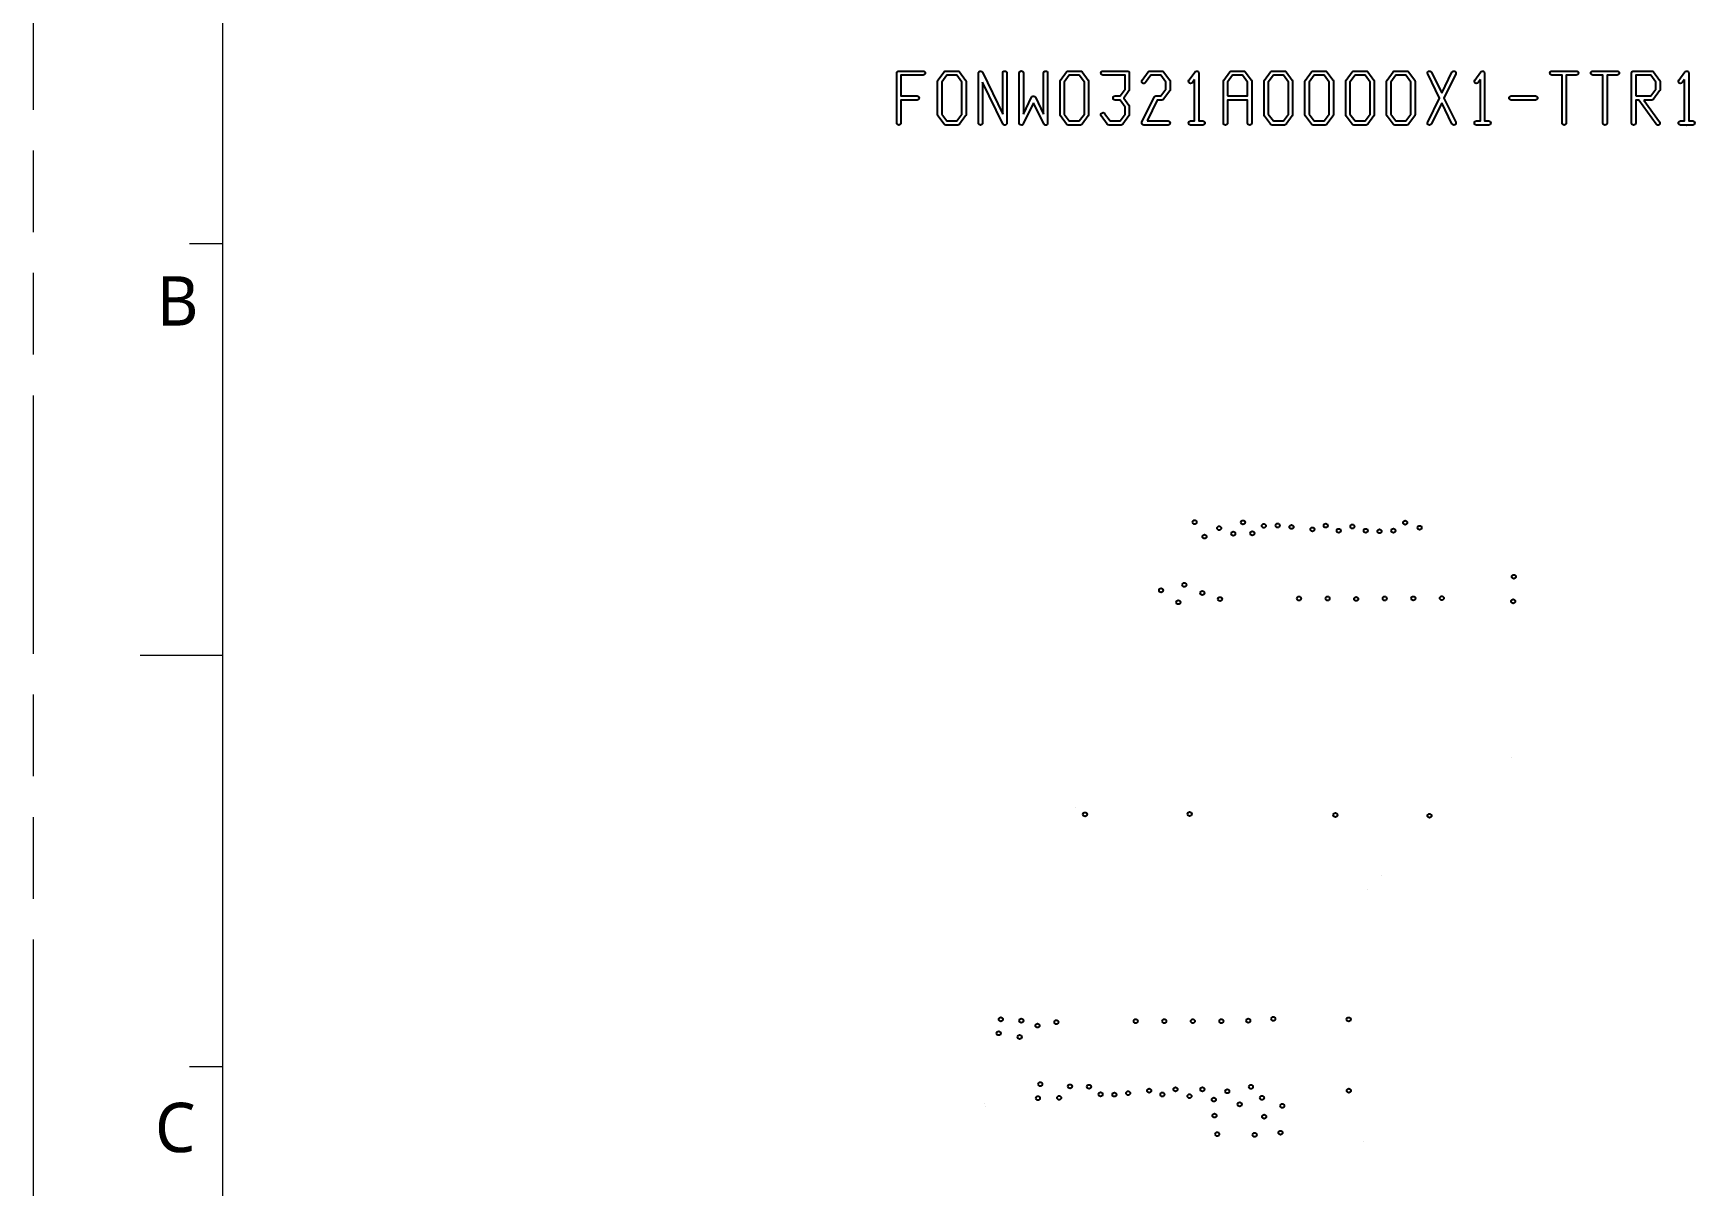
# Model space of a CAD drawing. Extents: x 0 to 248, y 0 to 175.
# Drawn here: x 0 to 61.1, y 86.3 to 128.7 of the extents above; entities that cross this region are included whole.
import ezdxf

# ---------------------------------------------------------------- set-up
doc = ezdxf.new("R2010")
doc.units = 0
doc.linetypes.add('PHANTOM', pattern=[29.5, 9.5, -1.5, 3, -1.5, 3, -1.5, 9.5])
doc.layers.get('0').update_dxf_attribs({"lineweight": 5})
doc.layers.add('0PAPERF', color=2, linetype='PHANTOM', lineweight=5, plot=False)
for name, color, linetype in [('gbr-dxf', 7, 'Continuous'), ('gbr-outline-dxf', 2, 'Continuous'), ('鵬鼎', 5, 'Continuous')]:
    doc.layers.add(name, color=color, linetype=linetype)
doc.styles.get("Standard").update_dxf_attribs({"font": 'txt.shx'})

msp = doc.modelspace()

# ---------------------------------------------------------------- linework, layer by layer
for p, q in [((6.956, 166.32), (6.956, 4.838)), ((6.956, 120.96), (5.746, 120.96)), ((6.956, 105.84), (3.932, 105.84)), ((6.956, 90.72), (5.746, 90.72))]:
    msp.add_line(p, q)
at = {"layer": '0PAPERF'}
msp.add_line((0, 175.396), (0, 0), dxfattribs=at)
at = {"layer": 'gbr-dxf', "linetype": 'Continuous'}
for points in [[(31.729, 125.407), (31.729, 126.322, -0.013454), (31.729, 126.326), (31.729, 127.239, -0.208517), (31.751, 127.296, -0.208501), (31.808, 127.318), (32.698, 127.318, -1), (32.698, 127.166), (31.882, 127.166), (31.882, 126.4), (32.475, 126.4, -1), (32.475, 126.248), (31.882, 126.248), (31.882, 125.407, -1)], [(33.229, 125.714), (33.229, 126.933, -0.170323), (33.244, 126.981), (33.467, 127.287, -0.041105), (33.475, 127.296, -0.196911), (33.528, 127.318), (33.973, 127.318, -0.246448), (34.036, 127.287), (34.258, 126.983, -0.166669), (34.274, 126.936), (34.274, 125.712, -0.16419), (34.258, 125.666), (34.037, 125.362, -0.039972), (34.029, 125.353, -0.207833), (33.973, 125.33), (33.528, 125.33, -0.247601), (33.466, 125.363), (33.244, 125.668, -0.165513)], [(37.729, 125.714), (37.729, 126.936, -0.161897), (37.744, 126.982), (37.966, 127.285, -0.043659), (37.974, 127.296, -0.211421), (38.032, 127.318), (38.473, 127.318, -0.246448), (38.536, 127.287), (38.758, 126.983, -0.166669), (38.774, 126.936), (38.774, 125.714, -0.165513), (38.759, 125.668), (38.536, 125.362, -0.03991), (38.528, 125.352, -0.198431), (38.475, 125.33), (38.028, 125.33, -0.247601), (37.965, 125.363), (37.744, 125.668, -0.165513)], [(39.244, 125.668, -1), (39.367, 125.757), (39.567, 125.483), (39.936, 125.483), (40.122, 125.737), (40.122, 125.993), (39.936, 126.248), (39.752, 126.248, -1), (39.752, 126.4), (39.936, 126.4), (40.122, 126.655), (40.122, 127.166), (39.305, 127.166, -1), (39.305, 127.318), (40.196, 127.318, -0.421762), (40.274, 127.242), (40.274, 126.63, -0.16419), (40.258, 126.584), (40.069, 126.324), (40.258, 126.065, -0.166669), (40.274, 126.018), (40.274, 125.712, -0.16419), (40.258, 125.666), (40.037, 125.362, -0.039972), (40.029, 125.353, -0.207833), (39.973, 125.33), (39.528, 125.33, -0.247601), (39.466, 125.363)], [(45.229, 125.712), (45.229, 126.936, -0.161897), (45.244, 126.982), (45.467, 127.287, -0.041105), (45.475, 127.296, -0.196911), (45.528, 127.318), (45.973, 127.318, -0.246448), (46.036, 127.287), (46.259, 126.981, -0.170321), (46.274, 126.933), (46.274, 125.714, -0.165513), (46.259, 125.668), (46.037, 125.362, -0.039972), (46.029, 125.353, -0.207833), (45.973, 125.33), (45.528, 125.33, -0.247601), (45.466, 125.364), (45.246, 125.664, -0.172346)], [(46.729, 125.712), (46.729, 126.936, -0.161897), (46.744, 126.982), (46.967, 127.287, -0.041105), (46.975, 127.296, -0.196911), (47.028, 127.318), (47.473, 127.318, -0.246448), (47.536, 127.287), (47.759, 126.981, -0.170321), (47.774, 126.933), (47.774, 125.714, -0.165513), (47.759, 125.668), (47.537, 125.362, -0.039972), (47.529, 125.353, -0.207833), (47.473, 125.33), (47.028, 125.33, -0.247601), (46.966, 125.364), (46.746, 125.664, -0.172346)], [(48.229, 125.712), (48.229, 126.936, -0.161897), (48.244, 126.982), (48.467, 127.287, -0.041105), (48.475, 127.296, -0.196911), (48.528, 127.318), (48.973, 127.318, -0.246448), (49.036, 127.287), (49.259, 126.981, -0.170321), (49.274, 126.933), (49.274, 125.714, -0.165513), (49.259, 125.668), (49.037, 125.362, -0.039972), (49.029, 125.353, -0.207833), (48.973, 125.33), (48.528, 125.33, -0.247601), (48.466, 125.364), (48.246, 125.664, -0.172346)], [(49.729, 125.712), (49.729, 126.936, -0.161897), (49.744, 126.982), (49.967, 127.287, -0.041105), (49.975, 127.296, -0.196911), (50.028, 127.318), (50.473, 127.318, -0.246448), (50.536, 127.287), (50.759, 126.981, -0.170321), (50.774, 126.933), (50.774, 125.714, -0.165513), (50.759, 125.668), (50.537, 125.362, -0.039972), (50.529, 125.353, -0.207833), (50.473, 125.33), (50.028, 125.33, -0.247601), (49.966, 125.364), (49.746, 125.664, -0.172346)], [(55.805, 127.166, -1), (55.805, 127.318), (56.25, 127.318, -0.013454), (56.254, 127.318), (56.698, 127.318, -1), (56.698, 127.166), (56.328, 127.166), (56.328, 125.407, -1), (56.175, 125.407), (56.175, 127.166)], [(57.305, 127.166, -1), (57.305, 127.318), (57.75, 127.318, -0.013454), (57.753, 127.318), (58.198, 127.318, -1), (58.198, 127.166), (57.828, 127.166), (57.828, 125.407, -1), (57.675, 125.407), (57.675, 127.166)], [(54.305, 126.248, -1), (54.305, 126.4), (55.198, 126.4, -1), (55.198, 126.248)], [(42.597, 110.737, -0.414241), (42.672, 110.812, -0.414241), (42.747, 110.737, -0.414241), (42.672, 110.662, -0.414241)], [(43.502, 110.515, -0.414241), (43.577, 110.59, -0.414241), (43.652, 110.515, -0.414241), (43.577, 110.44, -0.414241)], [(44.376, 110.727, -0.414241), (44.451, 110.802, -0.414241), (44.526, 110.727, -0.414241), (44.451, 110.652, -0.414241)], [(45.143, 110.602, -0.414241), (45.218, 110.677, -0.414241), (45.293, 110.602, -0.414241), (45.218, 110.527, -0.414241)], [(45.651, 110.611, -0.414241), (45.726, 110.686, -0.414241), (45.801, 110.611, -0.414241), (45.726, 110.536, -0.414241)], [(46.157, 110.56, -0.414241), (46.232, 110.635, -0.414241), (46.307, 110.56, -0.414241), (46.232, 110.485, -0.414241)], [(46.928, 110.469, -0.414241), (47.003, 110.544, -0.414241), (47.078, 110.469, -0.414241), (47.003, 110.394, -0.414241)], [(47.416, 110.609, -0.414241), (47.491, 110.684, -0.414241), (47.566, 110.609, -0.414241), (47.491, 110.534, -0.414241)], [(48.396, 110.576, -0.414241), (48.471, 110.651, -0.414241), (48.546, 110.576, -0.414241), (48.471, 110.501, -0.414241)], [(50.334, 110.718, -0.414241), (50.409, 110.793, -0.414241), (50.484, 110.718, -0.414241), (50.409, 110.643, -0.414241)], [(50.865, 110.529, -0.414241), (50.94, 110.604, -0.414241), (51.015, 110.529, -0.414241), (50.94, 110.454, -0.414241)], [(42.961, 110.205, -0.414241), (43.036, 110.28, -0.414241), (43.111, 110.205, -0.414241), (43.036, 110.13, -0.414241)], [(44.019, 110.312, -0.414241), (44.094, 110.387, -0.414241), (44.169, 110.312, -0.414241), (44.094, 110.237, -0.414241)], [(44.718, 110.325, -0.414241), (44.793, 110.4, -0.414241), (44.868, 110.325, -0.414241), (44.793, 110.25, -0.414241)], [(47.895, 110.419, -0.414241), (47.97, 110.494, -0.414241), (48.045, 110.419, -0.414241), (47.97, 110.344, -0.414241)], [(48.885, 110.419, -0.414241), (48.96, 110.494, -0.414241), (49.035, 110.419, -0.414241), (48.96, 110.344, -0.414241)], [(49.393, 110.402, -0.414241), (49.468, 110.477, -0.414241), (49.543, 110.402, -0.414241), (49.468, 110.327, -0.414241)], [(49.901, 110.423, -0.414241), (49.976, 110.498, -0.414241), (50.051, 110.423, -0.414241), (49.976, 110.348, -0.414241)], [(54.328, 108.729, -0.414241), (54.403, 108.804, -0.414241), (54.478, 108.729, -0.414241), (54.403, 108.654, -0.414241)], [(41.365, 108.23, -0.414241), (41.44, 108.305, -0.414241), (41.515, 108.23, -0.414241), (41.44, 108.155, -0.414241)], [(42.221, 108.433, -0.414241), (42.296, 108.508, -0.414241), (42.371, 108.433, -0.414241), (42.296, 108.358, -0.414241)], [(42.882, 108.132, -0.414241), (42.957, 108.207, -0.414241), (43.032, 108.132, -0.414241), (42.957, 108.057, -0.414241)], [(41.999, 107.792, -0.414241), (42.074, 107.867, -0.414241), (42.149, 107.792, -0.414241), (42.074, 107.717, -0.414241)], [(43.532, 107.909, -0.414241), (43.607, 107.984, -0.414241), (43.682, 107.909, -0.414241), (43.607, 107.834, -0.414241)], [(46.434, 107.929, -0.414241), (46.509, 108.004, -0.414241), (46.584, 107.929, -0.414241), (46.509, 107.854, -0.414241)], [(47.484, 107.929, -0.414241), (47.559, 108.004, -0.414241), (47.634, 107.929, -0.414241), (47.559, 107.854, -0.414241)], [(48.535, 107.915, -0.414241), (48.61, 107.99, -0.414241), (48.685, 107.915, -0.414241), (48.61, 107.84, -0.414241)], [(49.584, 107.928, -0.414241), (49.659, 108.003, -0.414241), (49.734, 107.928, -0.414241), (49.659, 107.853, -0.414241)], [(50.634, 107.933, -0.414241), (50.709, 108.008, -0.414241), (50.784, 107.933, -0.414241), (50.709, 107.858, -0.414241)], [(51.684, 107.943, -0.414241), (51.759, 108.018, -0.414241), (51.834, 107.943, -0.414241), (51.759, 107.868, -0.414241)], [(54.303, 107.825, -0.414241), (54.378, 107.9, -0.414241), (54.453, 107.825, -0.414241), (54.378, 107.75, -0.414241)], [(38.571, 99.994, -0.414241), (38.646, 100.069, -0.414241), (38.721, 99.994, -0.414241), (38.646, 99.919, -0.414241)], [(42.416, 100.008, -0.414241), (42.491, 100.083, -0.414241), (42.566, 100.008, -0.414241), (42.491, 99.933, -0.414241)], [(47.77, 99.972, -0.414241), (47.845, 100.047, -0.414241), (47.92, 99.972, -0.414241), (47.845, 99.897, -0.414241)], [(51.23, 99.943, -0.414241), (51.305, 100.018, -0.414241), (51.38, 99.943, -0.414241), (51.305, 99.868, -0.414241)], [(35.477, 92.461, -0.414241), (35.552, 92.536, -0.414241), (35.627, 92.461, -0.414241), (35.552, 92.386, -0.414241)], [(36.231, 92.412, -0.414241), (36.306, 92.487, -0.414241), (36.381, 92.412, -0.414241), (36.306, 92.337, -0.414241)], [(36.825, 92.23, -0.414241), (36.9, 92.305, -0.414241), (36.975, 92.23, -0.414241), (36.9, 92.155, -0.414241)], [(37.519, 92.358, -0.414241), (37.594, 92.433, -0.414241), (37.669, 92.358, -0.414241), (37.594, 92.283, -0.414241)], [(40.435, 92.392, -0.414241), (40.51, 92.467, -0.414241), (40.585, 92.392, -0.414241), (40.51, 92.317, -0.414241)], [(41.484, 92.392, -0.414241), (41.559, 92.467, -0.414241), (41.634, 92.392, -0.414241), (41.559, 92.317, -0.414241)], [(42.534, 92.392, -0.414241), (42.609, 92.467, -0.414241), (42.684, 92.392, -0.414241), (42.609, 92.317, -0.414241)], [(43.584, 92.392, -0.414241), (43.659, 92.467, -0.414241), (43.734, 92.392, -0.414241), (43.659, 92.317, -0.414241)], [(44.57, 92.411, -0.414241), (44.645, 92.486, -0.414241), (44.72, 92.411, -0.414241), (44.645, 92.336, -0.414241)], [(45.489, 92.481, -0.414241), (45.564, 92.556, -0.414241), (45.639, 92.481, -0.414241), (45.564, 92.406, -0.414241)], [(48.26, 92.457, -0.414241), (48.335, 92.532, -0.414241), (48.41, 92.457, -0.414241), (48.335, 92.382, -0.414241)], [(35.4, 91.95, -0.414241), (35.475, 92.025, -0.414241), (35.55, 91.95, -0.414241), (35.475, 91.875, -0.414241)], [(36.169, 91.813, -0.414241), (36.244, 91.888, -0.414241), (36.319, 91.813, -0.414241), (36.244, 91.738, -0.414241)], [(36.928, 90.078, -0.414241), (37.003, 90.153, -0.414241), (37.078, 90.078, -0.414241), (37.003, 90.003, -0.414241)], [(38.02, 89.995, -0.414241), (38.095, 90.07, -0.414241), (38.17, 89.995, -0.414241), (38.095, 89.92, -0.414241)], [(38.718, 89.983, -0.414241), (38.793, 90.058, -0.414241), (38.868, 89.983, -0.414241), (38.793, 89.908, -0.414241)], [(39.144, 89.705, -0.414241), (39.219, 89.78, -0.414241), (39.294, 89.705, -0.414241), (39.219, 89.63, -0.414241)], [(39.652, 89.696, -0.414241), (39.727, 89.771, -0.414241), (39.802, 89.696, -0.414241), (39.727, 89.621, -0.414241)], [(40.158, 89.747, -0.414241), (40.233, 89.822, -0.414241), (40.308, 89.747, -0.414241), (40.233, 89.672, -0.414241)], [(40.928, 89.839, -0.414241), (41.003, 89.914, -0.414241), (41.078, 89.839, -0.414241), (41.003, 89.764, -0.414241)], [(41.416, 89.698, -0.414241), (41.491, 89.773, -0.414241), (41.566, 89.698, -0.414241), (41.491, 89.623, -0.414241)], [(41.895, 89.889, -0.414241), (41.97, 89.964, -0.414241), (42.045, 89.889, -0.414241), (41.97, 89.814, -0.414241)], [(42.885, 89.889, -0.414241), (42.96, 89.964, -0.414241), (43.035, 89.889, -0.414241), (42.96, 89.814, -0.414241)], [(43.798, 89.817, -0.414241), (43.873, 89.892, -0.414241), (43.948, 89.817, -0.414241), (43.873, 89.742, -0.414241)], [(44.668, 89.981, -0.414241), (44.743, 90.056, -0.414241), (44.818, 89.981, -0.414241), (44.743, 89.906, -0.414241)], [(48.264, 89.84, -0.414241), (48.339, 89.915, -0.414241), (48.414, 89.84, -0.414241), (48.339, 89.765, -0.414241)], [(36.842, 89.564, -0.414241), (36.917, 89.639, -0.414241), (36.992, 89.564, -0.414241), (36.917, 89.489, -0.414241)], [(37.62, 89.574, -0.414241), (37.695, 89.649, -0.414241), (37.77, 89.574, -0.414241), (37.695, 89.499, -0.414241)], [(42.409, 89.636, -0.414241), (42.484, 89.711, -0.414241), (42.559, 89.636, -0.414241), (42.484, 89.561, -0.414241)], [(43.303, 89.51, -0.414241), (43.378, 89.585, -0.414241), (43.453, 89.51, -0.414241), (43.378, 89.435, -0.414241)], [(44.254, 89.338, -0.414241), (44.329, 89.413, -0.414241), (44.404, 89.338, -0.414241), (44.329, 89.263, -0.414241)], [(45.075, 89.576, -0.414241), (45.15, 89.651, -0.414241), (45.225, 89.576, -0.414241), (45.15, 89.501, -0.414241)], [(45.819, 89.283, -0.414241), (45.894, 89.358, -0.414241), (45.969, 89.283, -0.414241), (45.894, 89.208, -0.414241)], [(43.33, 88.922, -0.414241), (43.405, 88.997, -0.414241), (43.48, 88.922, -0.414241), (43.405, 88.847, -0.414241)], [(45.155, 88.883, -0.414241), (45.23, 88.958, -0.414241), (45.305, 88.883, -0.414241), (45.23, 88.808, -0.414241)], [(43.429, 88.239, -0.414241), (43.504, 88.314, -0.414241), (43.579, 88.239, -0.414241), (43.504, 88.164, -0.414241)], [(44.806, 88.215, -0.414241), (44.881, 88.29, -0.414241), (44.956, 88.215, -0.414241), (44.881, 88.14, -0.414241)], [(45.756, 88.292, -0.414241), (45.831, 88.367, -0.414241), (45.906, 88.292, -0.414241), (45.831, 88.217, -0.414241)]]:
    msp.add_lwpolyline(points, format="xyb", close=True, dxfattribs=at)
for points in [[(33.382, 125.737), (33.567, 125.483), (33.936, 125.483), (34.122, 125.737), (34.122, 126.911), (33.936, 127.166), (33.567, 127.166), (33.382, 126.911)], [(37.882, 125.737), (38.067, 125.483), (38.436, 125.483), (38.622, 125.737), (38.622, 126.911), (38.436, 127.166), (38.067, 127.166), (37.882, 126.911)], [(43.882, 126.4), (44.622, 126.4), (44.622, 126.911), (44.436, 127.166), (44.067, 127.166), (43.882, 126.911)], [(45.381, 125.737), (45.567, 125.483), (45.936, 125.483), (46.122, 125.737), (46.122, 126.911), (45.936, 127.166), (45.567, 127.166), (45.381, 126.911)], [(46.881, 125.737), (47.067, 125.483), (47.436, 125.483), (47.622, 125.737), (47.622, 126.911), (47.436, 127.166), (47.067, 127.166), (46.881, 126.911)], [(48.381, 125.737), (48.567, 125.483), (48.936, 125.483), (49.122, 125.737), (49.122, 126.911), (48.936, 127.166), (48.567, 127.166), (48.381, 126.911)], [(49.881, 125.737), (50.067, 125.483), (50.436, 125.483), (50.622, 125.737), (50.622, 126.911), (50.436, 127.166), (50.067, 127.166), (49.881, 126.911)], [(58.882, 126.4), (59.436, 126.4), (59.622, 126.655), (59.622, 126.911), (59.436, 127.166), (58.882, 127.166)]]:
    msp.add_lwpolyline(points, close=True, dxfattribs=at)
for points in [[(34.729, 125.407), (34.729, 127.238, -0.210152), (34.751, 127.296, -0.532669), (34.875, 127.272), (35.622, 125.737)], [(35.622, 125.737), (35.622, 127.242, -1), (35.774, 127.242), (35.774, 125.407, -0.200605), (35.751, 125.352, -0.513571), (35.629, 125.373), (34.882, 126.911)], [(36.229, 125.407), (36.229, 127.242, -1), (36.382, 127.242), (36.382, 125.737)], [(37.122, 125.737), (37.122, 127.242, -1), (37.274, 127.242), (37.274, 125.407, -0.200605), (37.251, 125.352, -0.513571), (37.129, 125.373), (36.752, 126.15)], [(40.737, 125.44), (41.182, 126.356, -0.089512), (41.198, 126.378, -0.204058), (41.253, 126.4), (41.436, 126.4), (41.622, 126.655), (41.622, 126.911), (41.436, 127.166), (41.067, 127.166), (40.867, 126.891, -1), (40.744, 126.981), (40.966, 127.285, -0.043659), (40.974, 127.296, -0.211421), (41.032, 127.318), (41.473, 127.318, -0.246448), (41.536, 127.287), (41.758, 126.983, -0.166669), (41.774, 126.936), (41.774, 126.632, -0.165513), (41.759, 126.585), (41.536, 126.279, -0.03991), (41.528, 126.27, -0.198431), (41.475, 126.248), (41.299, 126.248), (40.927, 125.483)], [(42.75, 125.33), (42.528, 125.33, -1), (42.528, 125.483), (42.675, 125.483), (42.675, 127.008)], [(42.675, 127.008), (42.59, 126.891, -1), (42.467, 126.981)], [(42.467, 126.981), (42.689, 127.285, -0.043659), (42.698, 127.296, -0.68565), (42.828, 127.239), (42.828, 125.483), (42.975, 125.483, -1), (42.975, 125.33), (42.753, 125.33)], [(43.729, 125.407), (43.729, 126.936, -0.161897), (43.744, 126.982), (43.966, 127.285, -0.043659), (43.974, 127.296, -0.211421), (44.032, 127.318), (44.473, 127.318, -0.246448), (44.536, 127.287), (44.758, 126.983, -0.166669), (44.774, 126.936), (44.774, 126.326)], [(51.237, 127.209, -1), (51.374, 127.275), (51.752, 126.498)], [(51.752, 126.15), (51.374, 125.373, -1), (51.237, 125.44), (51.667, 126.324), (51.237, 127.209)], [(51.752, 126.498), (52.129, 127.275, -1), (52.266, 127.209), (51.836, 126.324), (52.266, 125.44, -1), (52.129, 125.373), (51.752, 126.15)], [(52.967, 126.981), (53.19, 127.287, -0.041105), (53.198, 127.296, -0.665353), (53.328, 127.242), (53.328, 125.483), (53.475, 125.483, -1), (53.475, 125.33), (53.028, 125.33, -1), (53.028, 125.483), (53.175, 125.483), (53.175, 127.008)], [(53.175, 127.008), (53.09, 126.891, -1), (52.967, 126.981)], [(58.729, 125.407), (58.729, 127.242, -0.199026), (58.751, 127.296, -0.199012), (58.805, 127.318), (59.475, 127.318, -0.253505), (59.539, 127.284), (59.758, 126.983, -0.166669), (59.774, 126.936), (59.774, 126.632, -0.165513), (59.759, 126.585), (59.537, 126.28, -0.039972), (59.529, 126.271, -0.207833), (59.473, 126.248), (59.178, 126.248)], [(60.75, 125.33), (60.528, 125.33, -1), (60.528, 125.483), (60.675, 125.483), (60.675, 127.008)], [(60.675, 127.008), (60.59, 126.891, -1), (60.467, 126.981)], [(60.467, 126.981), (60.69, 127.287, -0.041105), (60.698, 127.296, -0.665353), (60.828, 127.242), (60.828, 125.483), (60.975, 125.483, -1), (60.975, 125.33), (60.754, 125.33)], [(34.882, 126.911), (34.882, 125.407, -1), (34.729, 125.407)], [(36.382, 125.737), (36.682, 126.355, -0.091261), (36.698, 126.378, -0.531997), (36.822, 126.354), (37.122, 125.737)], [(36.752, 126.15), (36.374, 125.373, -0.082021), (36.36, 125.353, -0.670473), (36.229, 125.407)], [(44.774, 126.322), (44.774, 125.407, -1), (44.622, 125.407), (44.622, 126.248), (43.882, 126.248), (43.882, 125.407, -1), (43.729, 125.407)], [(59.178, 126.248), (59.759, 125.451, -1), (59.636, 125.362), (58.99, 126.248), (58.882, 126.248), (58.882, 125.407, -1), (58.729, 125.407)], [(40.927, 125.483), (41.698, 125.483, -1), (41.698, 125.33), (40.807, 125.33, -0.562296), (40.737, 125.44)]]:
    msp.add_lwpolyline(points, format="xyb", dxfattribs=at)
at = {"layer": 'gbr-dxf'}
for centre, start, end in [((44.698, 126.324), 358.53173, 1.46827), ((42.751, 125.406), 268.53173, 271.46827), ((60.752, 125.407), 268.53173, 271.46827)]:
    msp.add_arc(centre, 0.0762, start, end, dxfattribs=at)
at = {"layer": 'gbr-outline-dxf', "linetype": 'Continuous', "const_width": 0.000025}
msp.add_lwpolyline([(34.909, 89.559), (34.909, 96.941, -0.211094), (35.073, 97.31), (40.746, 102.477, 0.211095), (40.909, 102.846), (40.909, 110.75, -0.414217), (41.409, 111.25), (54.409, 111.25, -0.414217), (54.909, 110.75), (54.909, 102.846, -0.211094), (54.746, 102.477), (49.073, 97.31, 0.211095), (48.909, 96.941), (48.909, 88.183, -0.414217), (48.409, 87.683), (43.409, 87.683, -0.414217), (42.909, 88.183), (42.909, 88.559, 0.414217), (42.409, 89.059), (35.409, 89.059, -0.414217)], format="xyb", close=True, dxfattribs=at)

# ---------------------------------------------------------------- texts
at = {"layer": '鵬鼎', "color": 0, "char_height": 1.8144, "width": 3.4224, "attachment_point": 1}
for s, insert in [('{\\fMicrosoft JhengHei|b0|i0|c136|p0;B}', (4.537, 119.777)), ('{\\fMicrosoft JhengHei|b0|i0|c136|p0;C}', (4.471, 89.394))]:
    msp.add_mtext(s, dxfattribs=dict(at, insert=insert))

doc.saveas('drawing.dxf')
